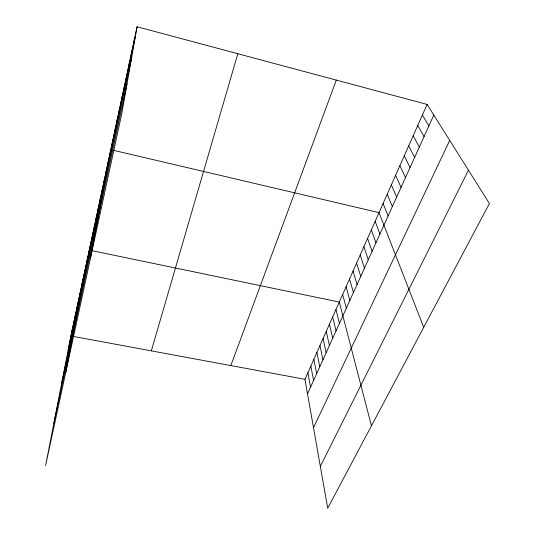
<?xml version="1.0" encoding="UTF-8"?>
<svg xmlns="http://www.w3.org/2000/svg" width="535" height="535" viewBox="0 0 535 535"><rect width="100%" height="100%" fill="white"/><g stroke="black" fill="none" stroke-linecap="round" stroke-linejoin="round"><path stroke-width="0.8" d="M137.074 26.75L121.779 113.661L45.595 465.517L70.901 335.967L137.074 26.75L427.104 104.412L489.405 203.534L327.714 508.25L304.963 379.308L427.104 104.412M132.8 48.351L134.479 38.888M130.186 60.555L131.924 50.818M125.09 84.336L126.949 74.084M127.611 72.553L129.416 62.548M120.168 107.308L122.134 96.574M122.609 95.919L124.521 85.426M115.406 129.517L117.473 118.342M117.767 118.502L119.786 107.548M110.805 150.99L112.965 139.408M113.086 140.344L115.199 128.955M104.312 181.318L106.592 169.194M106.418 171.467L108.665 159.517M90.355 258.779L110.765 149.686M96.186 219.223L98.614 206.477M98.172 209.961L100.567 197.361M100.185 200.558L102.539 188.113M102.232 191.015L104.552 178.723M88.543 254.907L91.09 241.626M90.408 246.18L92.93 233.026M92.308 237.333L94.795 224.305M94.234 228.345L96.688 215.451M79.595 296.671L82.27 282.834M81.333 288.559L83.988 274.816M83.099 280.327L85.727 266.697M84.884 271.974L87.486 258.459M65.825 372.099L89.278 250.099M69.657 343.049L72.459 328.677M71.255 335.585L74.044 321.294M72.88 328.015L75.642 313.804M74.519 320.338L77.267 306.221M76.191 312.56L78.912 298.53M77.876 304.669L80.578 290.732M68.079 350.412L135.462 35.925M61.478 384.217L131.597 57.874M53.881 423.105L126.996 84.015M151.325 350.86L237.814 53.727M230.839 365.579L336.294 80.096M307.525 393.847L433.811 115.072M313.503 427.706L449.728 140.397M320.325 466.393L468.453 170.197M73.175 336.388L304.963 379.308M91.719 250.607L339.284 302.054L371.444 425.833M114.008 150.449L379.027 212.622L423.707 327.34M422.389 115.032L428.903 125.906M417.741 125.484L424.074 136.559M413.167 135.776L419.326 147.045M408.666 145.908L414.652 157.364M404.239 155.879L410.051 167.515M399.872 165.696L405.53 177.506M395.579 175.366L401.069 187.344M391.346 184.889L396.682 197.027M387.18 194.272L392.362 206.563M383.073 203.514L388.109 215.953M375.155 221.329L379.917 234.036M371.343 229.916L375.971 242.75M367.578 238.383L372.079 251.336M363.867 246.729L368.247 259.803M360.209 254.961L364.469 268.149M356.604 263.08L360.737 276.374M353.046 271.091L357.066 284.486M349.536 278.989L353.441 292.491M346.071 286.78L349.87 300.376M342.654 294.471L346.339 308.16M335.96 309.544L339.437 323.407M332.676 316.934L336.054 330.877M329.44 324.223L332.71 338.247M326.236 331.419L329.42 345.516M323.08 338.528L326.169 352.692M319.963 345.536L322.959 359.774M316.887 352.465L319.79 366.769M313.851 359.299L316.666 373.671M310.848 366.054L313.584 380.479M307.886 372.721L310.534 387.206"/></g></svg>
